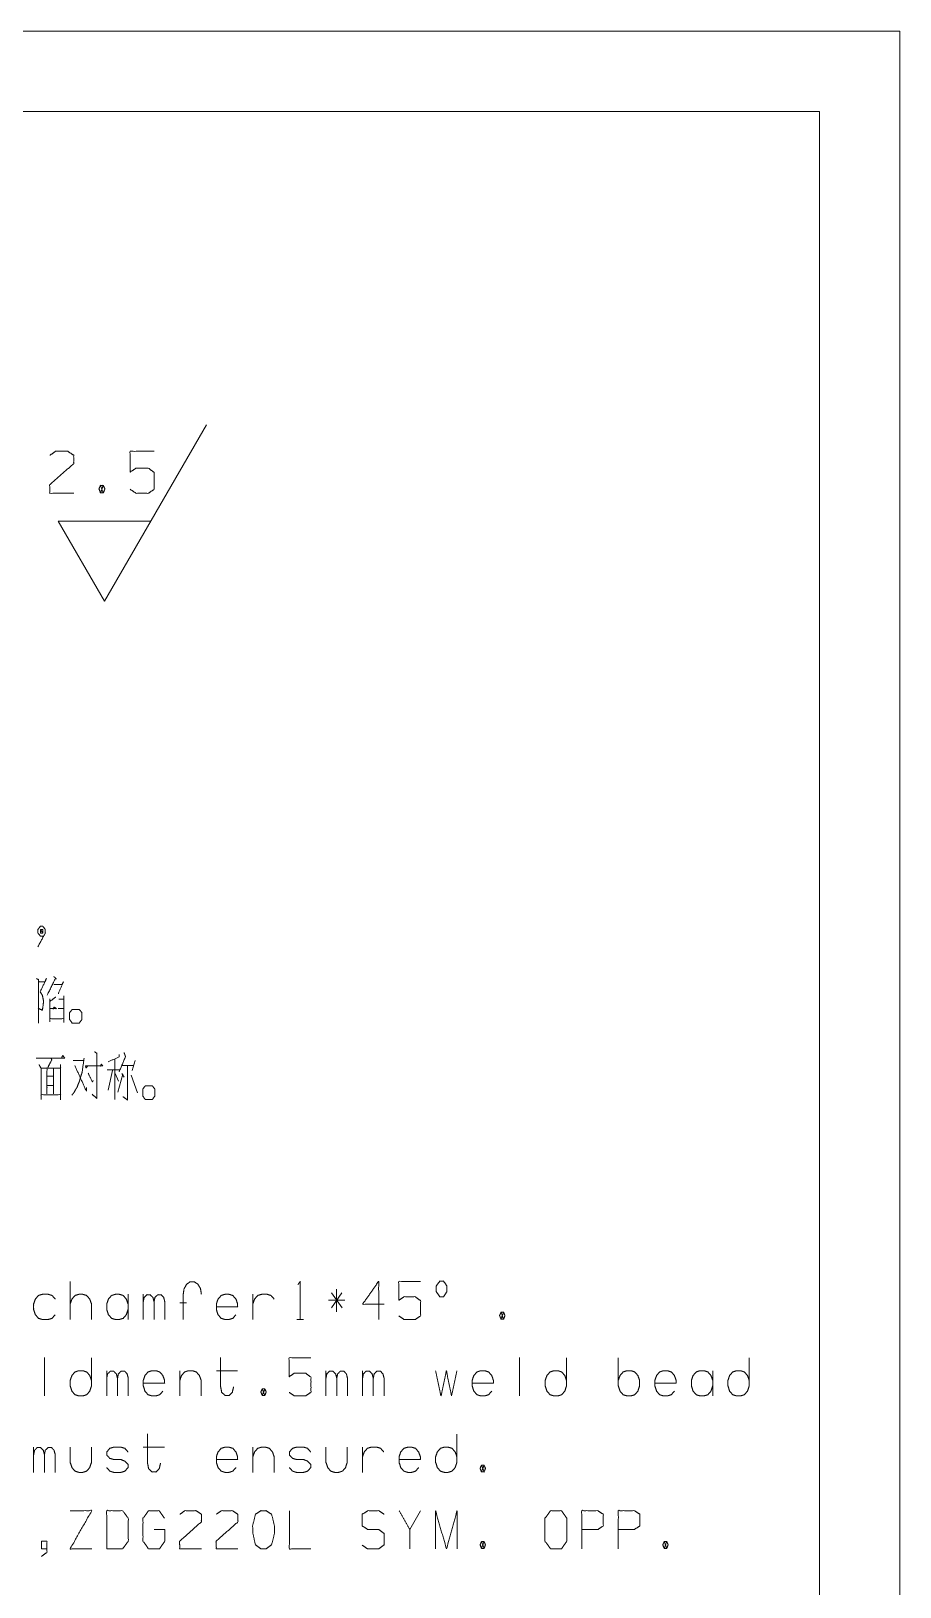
# Paper-space layout 'SHT2' of a CAD drawing. Header units: millimetres. Extents: x 0 to 420, y 0 to 297.
# Drawn here: x 365.9 to 420, y 200 to 297 of the extents above; entities that cross this region are included whole.
import ezdxf

# ---------------------------------------------------------------- set-up
doc = ezdxf.new("R2010")
doc.units = ezdxf.units.MM
doc.layers.add('101', color=7, linetype='Continuous', true_color=0xffffff)

psp = doc.layouts.new('SHT2')

# ---------------------------------------------------------------- linework, layer by layer
at = {"layer": '101', "color": 133, "linetype": 'Continuous', "lineweight": 18}
for p, q in [((420, 297), (0, 297)), ((420, 0), (420, 297)), ((415, 292), (25, 292)), ((415, 5), (415, 292))]:
    psp.add_line(p, q, dxfattribs=at)
at = {"layer": '101', "color": 43, "linetype": 'Continuous', "lineweight": 18}
for p, q in [((370.452, 261.466), (376.799, 272.466)), ((370.2, 268.692), (370.375, 268.223)), ((367.567, 266.466), (373.337, 266.466)), ((370.452, 261.466), (367.567, 266.466))]:
    psp.add_line(p, q, dxfattribs=at)
at = {"layer": '101', "color": 72, "linetype": 'Continuous', "lineweight": 18}
for p, q in [((367.555, 236.078), (367.89, 236.078)), ((368.488, 232.841), (369.159, 232.841)), ((371.082, 232.941), (371.082, 230.416)), ((372.355, 232.841), (372.178, 232.216)), ((370.605, 232.266), (371.365, 232.266)), ((370.941, 232.216), (370.676, 230.991)), ((371.118, 232.041), (371.33, 231.566)), ((371.595, 231.991), (371.277, 230.866)), ((371.507, 232.541), (372.284, 232.541)), ((371.524, 232.041), (371.666, 231.816)), ((372.108, 231.941), (372.514, 230.841)), ((368.311, 216.703), (368.311, 219.078)), ((371.913, 216.703), (371.913, 218.278)), ((372.864, 216.703), (372.864, 218.278)), ((379.693, 216.703), (379.693, 218.278)), ((385.236, 218.378), (384.582, 217.428)), ((384.582, 218.378), (385.254, 217.428)), ((384.9, 217.178), (384.9, 218.603)), ((375.565, 217.753), (375.14, 217.753)), ((385.413, 217.903), (384.405, 217.903)), ((382.429, 216.703), (382.854, 216.703)), ((395.152, 217.153), (395.311, 216.728)), ((366.706, 214.341), (366.706, 211.941)), ((396.3, 214.341), (396.3, 211.941)), ((402.458, 212.566), (402.458, 214.316)), ((370.587, 211.941), (370.587, 213.516)), ((375.14, 213.516), (375.14, 211.941)), ((377.417, 213.516), (378.743, 213.516)), ((384.246, 211.941), (384.246, 213.516)), ((386.523, 211.941), (386.523, 213.516)), ((408.337, 211.941), (408.337, 213.516)), ((380.277, 212.391), (380.436, 211.966)), ((366.035, 207.178), (366.035, 208.753)), ((372.864, 208.753), (374.19, 208.753)), ((379.693, 208.753), (379.693, 207.178)), ((386.523, 207.178), (386.523, 208.753)), ((393.935, 207.628), (394.095, 207.203)), ((390.143, 204.791), (389.471, 203.616)), ((393.935, 202.866), (394.095, 202.441)), ((405.318, 202.866), (405.477, 202.441))]:
    psp.add_line(p, q, dxfattribs=at)
at = {"layer": '101', "color": 43, "linetype": 'Continuous', "lineweight": 18}
for points, knots in [([(367.047, 270.566), (367.398, 270.814), (368.158, 270.814), (368.528, 270.566), (368.528, 270.042), (367.028, 268.719), (367.047, 268.196), (368.528, 268.196)], [0, 0, 0.069695, 0.192975, 0.265273, 0.350228, 0.674741, 0.759751, 1, 1]), ([(372.047, 268.444), (372.417, 268.196), (373.177, 268.196), (373.547, 268.444), (373.547, 269.491), (373.177, 269.766), (372.417, 269.766), (372.047, 269.518), (372.047, 270.814), (373.547, 270.814)], [0, 0, 0.062228, 0.168344, 0.230572, 0.376814, 0.441265, 0.547381, 0.60961, 0.790487, 1, 1]), ([(370.2, 268.223), (370.375, 268.223), (370.472, 268.471), (370.375, 268.692), (370.2, 268.692), (370.102, 268.471), (370.2, 268.223), (370.375, 268.692)], [0, 0, 0.093981, 0.236789, 0.365967, 0.459948, 0.589116, 0.731916, 1, 1])]:
    psp.add_open_spline(points, degree=1, knots=knots, dxfattribs=at)
at = {"layer": '101', "color": 72, "linetype": 'Continuous', "lineweight": 18}
for points, knots in [([(366.6, 240.591), (366.459, 240.591), (366.3, 240.791), (366.3, 241.016), (366.459, 241.216), (366.6, 241.216), (366.759, 241.016), (366.759, 240.791), (366.3, 239.941)], [0, 0, 0.057355, 0.160996, 0.252243, 0.355883, 0.413239, 0.516879, 0.608127, 1, 1]), ([(366.459, 240.791), (366.6, 240.791), (366.459, 241.016), (366.459, 240.791)], [0, 0, 0.223714, 0.644092, 1, 1]), ([(366.6, 240.791), (366.6, 241.016), (366.459, 241.016)], [0, 0, 0.614035, 1, 1]), ([(366.211, 237.953), (366.335, 237.878), (366.335, 235.178), (366.335, 237.753), (366.742, 237.753), (366.83, 237.953), (366.441, 237.128), (366.582, 236.903), (366.653, 236.528), (366.582, 235.978), (366.317, 236.103)], [0, 0, 0.01712, 0.336574, 0.641239, 0.689336, 0.715208, 0.823119, 0.85456, 0.89971, 0.96532, 1, 1]), ([(367.289, 238.078), (367.466, 237.928), (367.396, 237.978), (366.883, 236.928)], [0, 0, 0.155909, 0.214146, 1, 1]), ([(367.289, 237.578), (367.802, 237.578), (367.89, 237.753), (367.572, 237.003)], [0, 0, 0.336471, 0.465173, 1, 1]), ([(367.413, 236.803), (367.042, 236.528), (367.042, 236.678), (367.042, 235.253), (367.042, 235.453), (367.908, 235.453), (367.908, 235.228), (367.908, 236.878), (367.908, 236.678), (367.608, 236.678)], [0, 0, 0.084323, 0.111704, 0.371809, 0.408317, 0.566405, 0.607474, 0.908645, 0.945148, 1, 1]), ([(367.077, 236.078), (367.466, 236.078), (367.307, 236.178), (367.236, 236.053)], [0, 0, 0.539794, 0.800633, 1, 1]), ([(368.276, 235.403), (368.276, 235.828), (368.435, 236.028), (368.877, 236.028), (369.036, 235.828), (369.036, 235.403), (368.877, 235.178), (368.435, 235.178), (368.276, 235.403)], [0, 0, 0.152003, 0.243407, 0.401443, 0.492847, 0.64485, 0.743407, 0.901443, 1, 1]), ([(366.194, 232.991), (367.961, 232.991), (367.855, 233.166), (367.784, 233.041)], [0, 0, 0.835413, 0.932127, 1, 1]), ([(367.113, 232.991), (367.166, 232.891), (366.918, 232.416)], [0, 0, 0.174479, 1, 1]), ([(369.177, 232.991), (369.053, 232.116), (369.018, 231.991), (368.947, 231.791), (368.894, 231.566), (368.806, 231.366), (368.735, 231.166), (368.647, 231.041), (368.558, 230.866), (368.417, 230.691)], [0, 0, 0.358965, 0.41173, 0.497905, 0.591802, 0.680619, 0.766788, 0.828974, 0.908603, 1, 1]), ([(369.831, 233.391), (369.972, 233.291), (369.972, 230.491), (369.672, 230.741)], [0, 0, 0.051489, 0.883808, 1, 1]), ([(371.365, 233.216), (371.365, 233.066), (370.676, 232.766)], [0, 0, 0.166345, 1, 1]), ([(371.666, 233.341), (371.754, 233.091), (371.365, 232.141)], [0, 0, 0.205275, 1, 1]), ([(366.37, 232.591), (366.494, 232.366), (366.494, 230.416), (366.494, 230.716), (367.714, 230.716), (367.714, 230.391), (367.714, 232.591), (367.714, 232.366), (366.494, 232.366), (366.865, 232.366), (366.865, 230.766), (366.865, 231.291), (367.272, 231.291), (367.272, 230.766), (367.272, 232.366), (367.272, 231.866), (366.865, 231.866)], [0, 0, 0.018837, 0.161902, 0.183912, 0.27339, 0.297234, 0.458642, 0.475149, 0.564627, 0.591861, 0.709248, 0.747765, 0.777589, 0.816106, 0.933493, 0.970176, 1, 1]), ([(368.594, 232.541), (369.318, 230.941), (369.336, 231.166)], [0, 0, 0.886139, 1, 1]), ([(369.389, 232.491), (369.301, 232.366), (369.265, 232.516), (370.344, 232.516), (370.255, 232.616), (370.185, 232.491)], [0, 0, 0.092087, 0.18478, 0.833336, 0.91362, 1, 1]), ([(369.425, 232.066), (369.69, 231.516), (369.743, 231.591)], [0, 0, 0.869211, 1, 1]), ([(371.878, 232.541), (371.878, 230.391), (371.595, 230.591)], [0, 0, 0.861243, 1, 1]), ([(372.829, 230.641), (372.829, 231.066), (372.988, 231.266), (373.43, 231.266), (373.589, 231.066), (373.589, 230.641), (373.43, 230.416), (372.988, 230.416), (372.829, 230.641)], [0, 0, 0.152003, 0.243407, 0.401443, 0.492847, 0.64485, 0.743407, 0.901443, 1, 1]), ([(367.378, 217.003), (367.183, 216.778), (366.936, 216.703), (366.582, 216.703), (366.335, 216.778), (366.141, 217.003), (366.035, 217.328), (366.035, 217.678), (366.141, 217.978), (366.335, 218.203), (366.582, 218.278), (366.936, 218.278), (367.183, 218.203), (367.378, 217.978)], [0, 0, 0.075452, 0.141069, 0.230775, 0.296382, 0.371841, 0.458595, 0.547414, 0.628159, 0.703618, 0.769225, 0.858931, 0.924548, 1, 1]), ([(368.311, 217.678), (368.417, 217.978), (368.611, 218.203), (368.859, 218.278), (369.089, 218.278), (369.336, 218.203), (369.531, 217.978), (369.637, 217.678), (369.637, 216.703)], [0, 0, 0.107748, 0.208447, 0.296012, 0.373822, 0.461374, 0.562073, 0.669826, 1, 1]), ([(371.913, 217.678), (371.807, 217.978), (371.613, 218.203), (371.365, 218.278), (371.135, 218.278), (370.888, 218.203), (370.694, 217.978), (370.587, 217.678), (370.587, 217.328), (370.694, 217.003), (370.888, 216.778), (371.135, 216.703), (371.365, 216.703), (371.613, 216.778), (371.807, 217.003), (371.913, 217.328)], [0, 0, 0.073089, 0.141396, 0.200794, 0.253575, 0.312964, 0.381271, 0.454359, 0.53476, 0.613289, 0.681596, 0.740985, 0.793766, 0.853164, 0.921471, 1, 1]), ([(372.864, 217.803), (372.917, 218.078), (373.094, 218.253), (373.288, 218.253), (373.465, 218.078), (373.536, 217.803), (373.536, 216.703)], [0, 0, 0.11888, 0.224451, 0.306978, 0.412562, 0.533085, 1, 1]), ([(373.536, 217.803), (373.589, 218.078), (373.765, 218.253), (373.977, 218.253), (374.137, 218.078), (374.207, 217.803), (374.207, 216.703)], [0, 0, 0.118603, 0.223944, 0.313758, 0.413912, 0.534159, 1, 1]), ([(375.353, 216.703), (375.353, 218.278), (375.406, 218.628), (375.565, 218.903), (375.777, 219.053), (376.042, 219.053), (376.272, 218.903), (376.431, 218.628), (376.484, 218.278)], [0, 0, 0.423649, 0.518873, 0.604329, 0.674199, 0.745513, 0.81932, 0.904777, 1, 1]), ([(378.636, 217.003), (378.442, 216.778), (378.195, 216.703), (377.965, 216.703), (377.717, 216.778), (377.523, 217.003), (377.417, 217.328), (377.417, 217.678), (377.523, 217.978), (377.717, 218.203), (377.965, 218.278), (378.195, 218.278), (378.442, 218.203), (378.636, 217.978), (378.743, 217.678), (378.743, 217.503), (377.417, 217.503)], [0, 0, 0.053947, 0.100858, 0.142543, 0.189446, 0.243393, 0.305415, 0.368914, 0.426639, 0.480586, 0.52749, 0.569175, 0.616085, 0.670032, 0.727756, 0.759507, 1, 1]), ([(379.693, 217.678), (379.799, 217.978), (379.994, 218.203), (380.241, 218.278), (380.577, 218.278), (380.825, 218.203), (381.019, 217.978)], [0, 0, 0.180182, 0.348576, 0.495008, 0.685174, 0.831606, 1, 1]), ([(382.5, 218.878), (382.642, 219.078), (382.642, 216.703)], [0, 0, 0.093489, 1, 1]), ([(387.866, 217.653), (386.523, 217.653), (387.53, 219.078), (387.53, 216.703)], [0, 0, 0.245868, 0.565295, 1, 1]), ([(388.782, 216.928), (389.117, 216.703), (389.807, 216.703), (390.143, 216.928), (390.143, 217.878), (389.807, 218.128), (389.117, 218.128), (388.782, 217.903), (388.782, 219.078), (390.143, 219.078)], [0, 0, 0.062227, 0.168343, 0.23057, 0.376816, 0.441266, 0.547382, 0.609609, 0.790491, 1, 1]), ([(391.341, 218.128), (391.571, 218.128), (391.783, 218.453), (391.783, 218.778), (391.571, 219.103), (391.341, 219.103), (391.111, 218.778), (391.111, 218.453), (391.341, 218.128)], [0, 0, 0.08568, 0.230392, 0.351582, 0.4963, 0.58198, 0.730398, 0.851588, 1, 1]), ([(395.152, 216.728), (395.311, 216.728), (395.399, 216.953), (395.311, 217.153), (395.152, 217.153), (395.063, 216.953), (395.152, 216.728), (395.311, 217.153)], [0, 0, 0.093978, 0.236788, 0.365947, 0.459925, 0.589093, 0.731912, 1, 1]), ([(369.637, 214.316), (369.637, 212.566), (369.531, 212.241), (369.336, 212.016), (369.089, 211.941), (368.859, 211.941), (368.611, 212.016), (368.417, 212.241), (368.311, 212.566), (368.311, 212.916), (368.417, 213.216), (368.611, 213.441), (368.859, 213.516), (369.089, 213.516), (369.336, 213.441), (369.531, 213.216), (369.637, 212.916)], [0, 0, 0.286727, 0.342741, 0.391463, 0.433823, 0.47147, 0.513837, 0.562558, 0.61857, 0.675918, 0.728049, 0.776771, 0.819137, 0.856784, 0.899145, 0.947866, 1, 1]), ([(378.495, 212.516), (378.407, 212.166), (378.212, 211.966), (377.965, 211.966), (377.753, 212.166), (377.682, 212.516), (377.682, 214.341)], [0, 0, 0.107401, 0.190394, 0.264024, 0.35076, 0.457, 1, 1]), ([(381.952, 212.166), (382.288, 211.941), (382.977, 211.941), (383.313, 212.166), (383.313, 213.116), (382.977, 213.366), (382.288, 213.366), (381.952, 213.141), (381.952, 214.316), (383.313, 214.316)], [0, 0, 0.062226, 0.168341, 0.230572, 0.376815, 0.441269, 0.547383, 0.609609, 0.790489, 1, 1]), ([(399.231, 214.316), (399.231, 212.566), (399.125, 212.241), (398.93, 212.016), (398.683, 211.941), (398.453, 211.941), (398.206, 212.016), (398.011, 212.241), (397.905, 212.566), (397.905, 212.916), (398.011, 213.216), (398.206, 213.441), (398.453, 213.516), (398.683, 213.516), (398.93, 213.441), (399.125, 213.216), (399.231, 212.916)], [0, 0, 0.286728, 0.342741, 0.391462, 0.433823, 0.47147, 0.513837, 0.562558, 0.618571, 0.675918, 0.72805, 0.776772, 0.819139, 0.856786, 0.899146, 0.947868, 1, 1]), ([(410.613, 214.316), (410.613, 212.566), (410.507, 212.241), (410.313, 212.016), (410.065, 211.941), (409.836, 211.941), (409.588, 212.016), (409.394, 212.241), (409.288, 212.566), (409.288, 212.916), (409.394, 213.216), (409.588, 213.441), (409.836, 213.516), (410.065, 213.516), (410.313, 213.441), (410.507, 213.216), (410.613, 212.916)], [0, 0, 0.286728, 0.342741, 0.391462, 0.433823, 0.47147, 0.513837, 0.562558, 0.618571, 0.675918, 0.72805, 0.776772, 0.819139, 0.856786, 0.899146, 0.947868, 1, 1]), ([(370.587, 213.041), (370.64, 213.316), (370.817, 213.491), (371.012, 213.491), (371.188, 213.316), (371.259, 213.041), (371.259, 211.941)], [0, 0, 0.118877, 0.224461, 0.306989, 0.41256, 0.533084, 1, 1]), ([(371.259, 213.041), (371.312, 213.316), (371.489, 213.491), (371.701, 213.491), (371.86, 213.316), (371.931, 213.041), (371.931, 211.941)], [0, 0, 0.118607, 0.223935, 0.313766, 0.413908, 0.534159, 1, 1]), ([(374.084, 212.241), (373.889, 212.016), (373.642, 211.941), (373.412, 211.941), (373.164, 212.016), (372.97, 212.241), (372.864, 212.566), (372.864, 212.916), (372.97, 213.216), (373.164, 213.441), (373.412, 213.516), (373.642, 213.516), (373.889, 213.441), (374.084, 213.216), (374.19, 212.916), (374.19, 212.741), (372.864, 212.741)], [0, 0, 0.053942, 0.100853, 0.142537, 0.189448, 0.243395, 0.305415, 0.368913, 0.426636, 0.480583, 0.527493, 0.569178, 0.616089, 0.670031, 0.727756, 0.759507, 1, 1]), ([(375.14, 212.916), (375.246, 213.216), (375.441, 213.441), (375.688, 213.516), (375.918, 213.516), (376.166, 213.441), (376.36, 213.216), (376.466, 212.916), (376.466, 211.941)], [0, 0, 0.107749, 0.208448, 0.296014, 0.373824, 0.461376, 0.562076, 0.669824, 1, 1]), ([(384.246, 213.041), (384.299, 213.316), (384.476, 213.491), (384.671, 213.491), (384.847, 213.316), (384.918, 213.041), (384.918, 211.941)], [0, 0, 0.11888, 0.224451, 0.306978, 0.412562, 0.533085, 1, 1]), ([(384.918, 213.041), (384.971, 213.316), (385.148, 213.491), (385.36, 213.491), (385.519, 213.316), (385.59, 213.041), (385.59, 211.941)], [0, 0, 0.118603, 0.223944, 0.313758, 0.413912, 0.534159, 1, 1]), ([(386.523, 213.041), (386.576, 213.316), (386.753, 213.491), (386.947, 213.491), (387.124, 213.316), (387.194, 213.041), (387.194, 211.941)], [0, 0, 0.118877, 0.224461, 0.306989, 0.41256, 0.533084, 1, 1]), ([(387.194, 213.041), (387.247, 213.316), (387.424, 213.491), (387.636, 213.491), (387.795, 213.316), (387.866, 213.041), (387.866, 211.941)], [0, 0, 0.118606, 0.223933, 0.313763, 0.413917, 0.534162, 1, 1]), ([(391.076, 213.516), (391.412, 211.941), (391.747, 213.516), (392.066, 211.941), (392.401, 213.516)], [0, 0, 0.250139, 0.500279, 0.74986, 1, 1]), ([(394.572, 212.241), (394.377, 212.016), (394.13, 211.941), (393.9, 211.941), (393.653, 212.016), (393.458, 212.241), (393.352, 212.566), (393.352, 212.916), (393.458, 213.216), (393.653, 213.441), (393.9, 213.516), (394.13, 213.516), (394.377, 213.441), (394.572, 213.216), (394.678, 212.916), (394.678, 212.741), (393.352, 212.741)], [0, 0, 0.053948, 0.100859, 0.142544, 0.189448, 0.243396, 0.305417, 0.368916, 0.42664, 0.480587, 0.527492, 0.569177, 0.616088, 0.670036, 0.72776, 0.759511, 1, 1]), ([(402.458, 212.566), (402.564, 212.241), (402.759, 212.016), (403.006, 211.941), (403.236, 211.941), (403.483, 212.016), (403.678, 212.241), (403.784, 212.566), (403.784, 212.916), (403.678, 213.216), (403.483, 213.441), (403.236, 213.516), (403.006, 213.516), (402.759, 213.441), (402.564, 213.216), (402.458, 212.916)], [0, 0, 0.078528, 0.146835, 0.206233, 0.259013, 0.318402, 0.386709, 0.46524, 0.54564, 0.618732, 0.687038, 0.746427, 0.799207, 0.858605, 0.926912, 1, 1]), ([(405.954, 212.241), (405.76, 212.016), (405.512, 211.941), (405.283, 211.941), (405.035, 212.016), (404.841, 212.241), (404.735, 212.566), (404.735, 212.916), (404.841, 213.216), (405.035, 213.441), (405.283, 213.516), (405.512, 213.516), (405.76, 213.441), (405.954, 213.216), (406.06, 212.916), (406.06, 212.741), (404.735, 212.741)], [0, 0, 0.053948, 0.100859, 0.142544, 0.189448, 0.243396, 0.305417, 0.368916, 0.42664, 0.480587, 0.527492, 0.569177, 0.616088, 0.670036, 0.72776, 0.759511, 1, 1]), ([(408.337, 212.916), (408.231, 213.216), (408.036, 213.441), (407.789, 213.516), (407.559, 213.516), (407.312, 213.441), (407.117, 213.216), (407.011, 212.916), (407.011, 212.566), (407.117, 212.241), (407.312, 212.016), (407.559, 211.941), (407.789, 211.941), (408.036, 212.016), (408.231, 212.241), (408.337, 212.566)], [0, 0, 0.073091, 0.141391, 0.200788, 0.253569, 0.312966, 0.381272, 0.45436, 0.53476, 0.613288, 0.681594, 0.740992, 0.793772, 0.853169, 0.921469, 1, 1]), ([(380.277, 211.966), (380.436, 211.966), (380.524, 212.191), (380.436, 212.391), (380.277, 212.391), (380.188, 212.191), (380.277, 211.966), (380.436, 212.391)], [0, 0, 0.093978, 0.236788, 0.365947, 0.459925, 0.589093, 0.731912, 1, 1]), ([(373.942, 207.753), (373.854, 207.403), (373.659, 207.203), (373.412, 207.203), (373.2, 207.403), (373.129, 207.753), (373.129, 209.578)], [0, 0, 0.107405, 0.190398, 0.264016, 0.35076, 0.456999, 1, 1]), ([(392.401, 209.553), (392.401, 207.803), (392.295, 207.478), (392.101, 207.253), (391.853, 207.178), (391.624, 207.178), (391.376, 207.253), (391.182, 207.478), (391.076, 207.803), (391.076, 208.153), (391.182, 208.453), (391.376, 208.678), (391.624, 208.753), (391.853, 208.753), (392.101, 208.678), (392.295, 208.453), (392.401, 208.153)], [0, 0, 0.286727, 0.342741, 0.391463, 0.433823, 0.47147, 0.513837, 0.562558, 0.61857, 0.675918, 0.728049, 0.776771, 0.819137, 0.856784, 0.899145, 0.947866, 1, 1]), ([(366.035, 208.278), (366.088, 208.553), (366.264, 208.728), (366.459, 208.728), (366.635, 208.553), (366.706, 208.278), (366.706, 207.178)], [0, 0, 0.11888, 0.224451, 0.306978, 0.412562, 0.533085, 1, 1]), ([(366.706, 208.278), (366.759, 208.553), (366.936, 208.728), (367.148, 208.728), (367.307, 208.553), (367.378, 208.278), (367.378, 207.178)], [0, 0, 0.118608, 0.223937, 0.313751, 0.413906, 0.534154, 1, 1]), ([(368.311, 208.753), (368.311, 207.803), (368.417, 207.478), (368.611, 207.253), (368.859, 207.178), (369.089, 207.178), (369.336, 207.253), (369.531, 207.478), (369.637, 207.803), (369.637, 208.753)], [0, 0, 0.242015, 0.329106, 0.404861, 0.470736, 0.529271, 0.595136, 0.67089, 0.757985, 1, 1]), ([(370.587, 207.478), (370.782, 207.253), (371.029, 207.178), (371.471, 207.178), (371.719, 207.253), (371.913, 207.478), (371.913, 207.678), (371.719, 207.878), (371.471, 207.978), (371.029, 207.978), (370.782, 208.053), (370.587, 208.253), (370.587, 208.453), (370.782, 208.678), (371.029, 208.753), (371.471, 208.753), (371.719, 208.678), (371.913, 208.453)], [0, 0, 0.059088, 0.110461, 0.198268, 0.249641, 0.308729, 0.348472, 0.403897, 0.456925, 0.544731, 0.596106, 0.651528, 0.691271, 0.750359, 0.801732, 0.889539, 0.940912, 1, 1]), ([(378.636, 207.478), (378.442, 207.253), (378.195, 207.178), (377.965, 207.178), (377.717, 207.253), (377.523, 207.478), (377.417, 207.803), (377.417, 208.153), (377.523, 208.453), (377.717, 208.678), (377.965, 208.753), (378.195, 208.753), (378.442, 208.678), (378.636, 208.453), (378.743, 208.153), (378.743, 207.978), (377.417, 207.978)], [0, 0, 0.053947, 0.100858, 0.142543, 0.189446, 0.243393, 0.305415, 0.368914, 0.426639, 0.480586, 0.52749, 0.569175, 0.616085, 0.670032, 0.727756, 0.759507, 1, 1]), ([(379.693, 208.153), (379.799, 208.453), (379.994, 208.678), (380.241, 208.753), (380.471, 208.753), (380.719, 208.678), (380.913, 208.453), (381.019, 208.153), (381.019, 207.178)], [0, 0, 0.107748, 0.208447, 0.296012, 0.373822, 0.461374, 0.562073, 0.669826, 1, 1]), ([(381.97, 207.478), (382.164, 207.253), (382.412, 207.178), (382.854, 207.178), (383.101, 207.253), (383.295, 207.478), (383.295, 207.678), (383.101, 207.878), (382.854, 207.978), (382.412, 207.978), (382.164, 208.053), (381.97, 208.253), (381.97, 208.453), (382.164, 208.678), (382.412, 208.753), (382.854, 208.753), (383.101, 208.678), (383.295, 208.453)], [0, 0, 0.059088, 0.110461, 0.198268, 0.249641, 0.308729, 0.348472, 0.403897, 0.456925, 0.544731, 0.596106, 0.651528, 0.691271, 0.750359, 0.801732, 0.889539, 0.940912, 1, 1]), ([(384.246, 208.753), (384.246, 207.803), (384.352, 207.478), (384.547, 207.253), (384.794, 207.178), (385.024, 207.178), (385.272, 207.253), (385.466, 207.478), (385.572, 207.803), (385.572, 208.753)], [0, 0, 0.242014, 0.329105, 0.40486, 0.470734, 0.52927, 0.595144, 0.670892, 0.757986, 1, 1]), ([(386.523, 208.153), (386.629, 208.453), (386.823, 208.678), (387.071, 208.753), (387.407, 208.753), (387.654, 208.678), (387.848, 208.453)], [0, 0, 0.180186, 0.348584, 0.495019, 0.68519, 0.831602, 1, 1]), ([(390.019, 207.478), (389.824, 207.253), (389.577, 207.178), (389.347, 207.178), (389.1, 207.253), (388.905, 207.478), (388.799, 207.803), (388.799, 208.153), (388.905, 208.453), (389.1, 208.678), (389.347, 208.753), (389.577, 208.753), (389.824, 208.678), (390.019, 208.453), (390.125, 208.153), (390.125, 207.978), (388.799, 207.978)], [0, 0, 0.053947, 0.100858, 0.142543, 0.189446, 0.243393, 0.305415, 0.368914, 0.426639, 0.480586, 0.52749, 0.569175, 0.616085, 0.670032, 0.727756, 0.759507, 1, 1]), ([(393.935, 207.203), (394.095, 207.203), (394.183, 207.428), (394.095, 207.628), (393.935, 207.628), (393.847, 207.428), (393.935, 207.203), (394.095, 207.628)], [0, 0, 0.093978, 0.236797, 0.365966, 0.459944, 0.589102, 0.731912, 1, 1]), ([(369.654, 202.416), (368.311, 202.416), (369.654, 204.791), (368.311, 204.791)], [0, 0, 0.248062, 0.751938, 1, 1]), ([(370.587, 202.416), (371.577, 202.416), (371.931, 202.891), (371.931, 204.316), (371.577, 204.791), (370.587, 204.791), (370.587, 202.416)], [0, 0, 0.142133, 0.227161, 0.431789, 0.516817, 0.65895, 1, 1]), ([(373.536, 203.616), (374.207, 203.616), (374.207, 202.891), (373.871, 202.416), (373.182, 202.416), (372.846, 202.891), (372.846, 204.316), (373.2, 204.791), (373.854, 204.791), (374.19, 204.316)], [0, 0, 0.103292, 0.214793, 0.304259, 0.410272, 0.499738, 0.718893, 0.809953, 0.91053, 1, 1]), ([(375.14, 204.566), (375.459, 204.791), (376.148, 204.791), (376.484, 204.566), (376.484, 204.091), (375.123, 202.891), (375.14, 202.416), (376.484, 202.416)], [0, 0, 0.069694, 0.192978, 0.265272, 0.350227, 0.67474, 0.759754, 1, 1]), ([(377.417, 204.566), (377.735, 204.791), (378.424, 204.791), (378.76, 204.566), (378.76, 204.091), (377.399, 202.891), (377.417, 202.416), (378.76, 202.416)], [0, 0, 0.069694, 0.192979, 0.265274, 0.350229, 0.674738, 0.759752, 1, 1]), ([(380.524, 202.416), (380.86, 202.666), (381.037, 203.366), (381.037, 203.841), (380.86, 204.566), (380.524, 204.791), (380.188, 204.791), (379.852, 204.566), (379.676, 203.841), (379.693, 203.366), (379.852, 202.666), (380.188, 202.416), (380.524, 202.416)], [0, 0, 0.06753, 0.183973, 0.260587, 0.380945, 0.446147, 0.50031, 0.565507, 0.685866, 0.762533, 0.878312, 0.945837, 1, 1]), ([(381.97, 204.791), (381.97, 202.416), (383.313, 202.416)], [0, 0, 0.638734, 1, 1]), ([(386.505, 202.641), (386.841, 202.416), (387.53, 202.416), (387.866, 202.666), (387.866, 203.366), (387.53, 203.616), (386.859, 203.616), (386.505, 203.841), (386.505, 204.566), (386.859, 204.791), (387.53, 204.791), (387.866, 204.566)], [0, 0, 0.068039, 0.184057, 0.25452, 0.372333, 0.442797, 0.555843, 0.62637, 0.748393, 0.81892, 0.931967, 1, 1]), ([(389.471, 202.416), (389.471, 203.616), (388.799, 204.791)], [0, 0, 0.469959, 1, 1]), ([(391.076, 202.416), (391.076, 204.791), (391.747, 202.416), (392.419, 204.791), (392.419, 202.416)], [0, 0, 0.245192, 0.500001, 0.754808, 1, 1]), ([(398.241, 202.416), (398.913, 202.416), (399.248, 202.891), (399.248, 204.316), (398.913, 204.791), (398.241, 204.791), (397.887, 204.316), (397.887, 202.891), (398.241, 202.416)], [0, 0, 0.102686, 0.191621, 0.409476, 0.498411, 0.601098, 0.691621, 0.909476, 1, 1]), ([(400.182, 202.416), (400.182, 204.791), (401.189, 204.791), (401.525, 204.566), (401.525, 203.841), (401.171, 203.616), (400.182, 203.616)], [0, 0, 0.401147, 0.571314, 0.639588, 0.762043, 0.832814, 1, 1]), ([(402.458, 202.416), (402.458, 204.791), (403.466, 204.791), (403.801, 204.566), (403.801, 203.841), (403.448, 203.616), (402.458, 203.616)], [0, 0, 0.401147, 0.571315, 0.639589, 0.762044, 0.832821, 1, 1]), ([(366.865, 202.416), (366.529, 202.416), (366.529, 202.891), (366.865, 202.891), (366.865, 202.191), (366.529, 201.941)], [0, 0, 0.148242, 0.357931, 0.506173, 0.815186, 1, 1]), ([(393.935, 202.441), (394.095, 202.441), (394.183, 202.666), (394.095, 202.866), (393.935, 202.866), (393.847, 202.666), (393.935, 202.441), (394.095, 202.866)], [0, 0, 0.093978, 0.236797, 0.365966, 0.459944, 0.589102, 0.731912, 1, 1]), ([(405.318, 202.441), (405.477, 202.441), (405.565, 202.666), (405.477, 202.866), (405.318, 202.866), (405.23, 202.666), (405.318, 202.441), (405.477, 202.866)], [0, 0, 0.093978, 0.236797, 0.365966, 0.459944, 0.589102, 0.731912, 1, 1])]:
    psp.add_open_spline(points, degree=1, knots=knots, dxfattribs=at)

doc.saveas('drawing.dxf')
